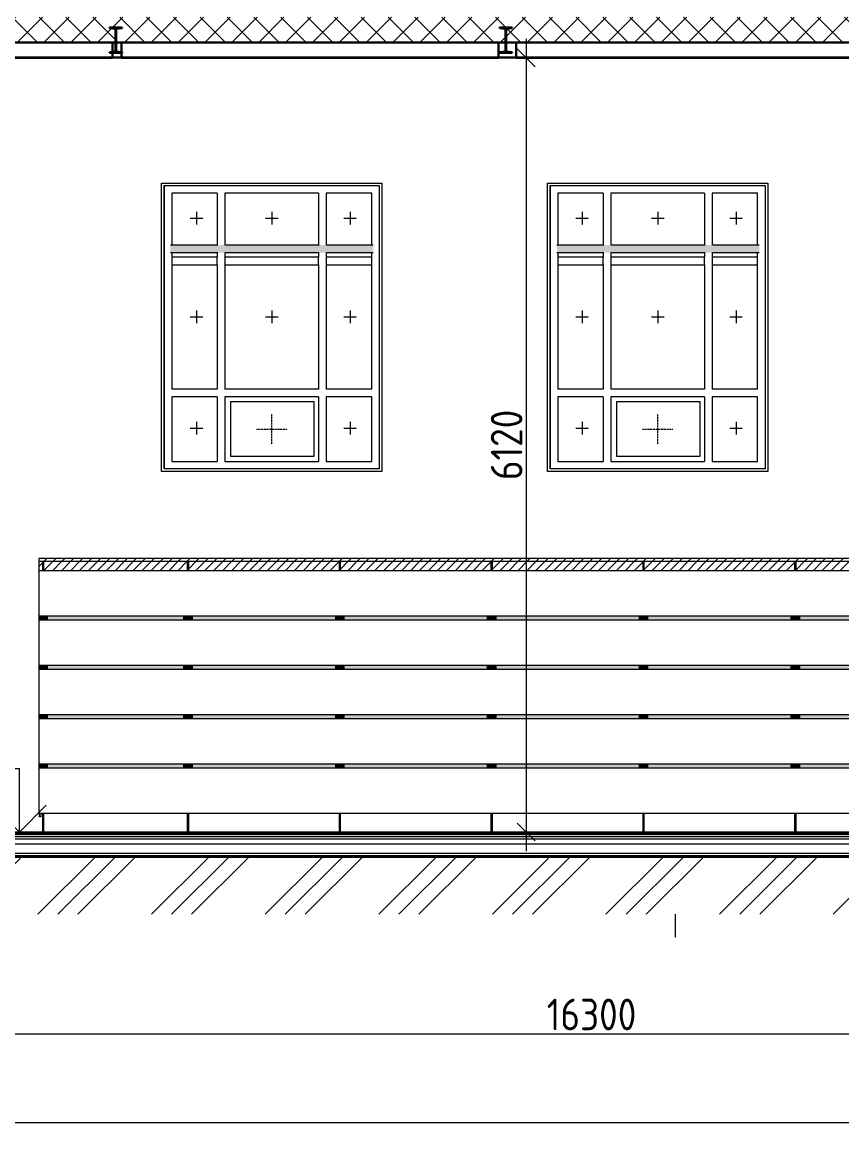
# Model space of a CAD drawing. Header units: millimetres. Extents: x -3929 to 624051, y 52832 to 514950.
# Drawn here: x 507628 to 514102, y 107399 to 116246 of the extents above; entities that cross this region are included whole.
import ezdxf

# ---------------------------------------------------------------- set-up
doc = ezdxf.new("R2010")
doc.units = ezdxf.units.MM
doc.linetypes.add('ADSK_Штриховая_ш2 п1', pattern=[3, 2, -1])
doc.linetypes.add('ADSK_Штриховая_ш3 п1_5', pattern=[4.5, 3, -1.5])
for name, color, linetype, lineweight in [('Аннотация', 7, 'Continuous', 18), ('Каркас', 7, 'Continuous', 18), ('Окна', 7, 'Continuous', 9), ('Окна открывание', 7, 'ADSK_Штриховая_ш2 п1', 9), ('Отметки', 7, 'Continuous', 9), ('Перекрытие', 7, 'Continuous', 18), ('Потолки', 7, 'Continuous', 9), ('Размеры', 7, 'Continuous', 9), ('Стены внутренние', 7, 'Continuous', 18), ('Стены наружные', 7, 'Continuous', 18), ('Узлы', 7, 'Continuous', 18), ('ШТРИХОВКА', 252, 'Continuous', 15)]:
    doc.layers.add(name, color=color, linetype=linetype, lineweight=lineweight)
doc.layers.add('Линии', color=7, linetype='Continuous', lineweight=9, true_color=0x00a600)
doc.styles.add('GOST Common_1', font='GOST_Common.ttf', dxfattribs={"width": 0.9, "height": 250})
doc.dimstyles.new('ADSK_Основной_2_5_мм', dxfattribs={"dimscale": 304.8, "dimtxt": 251.428749, "dimasz": 0.463911, "dimexe": 0.492126, "dimexo": 0.492126, "dimgap": 0.098425, "dimtad": 1, "dimrnd": 0.01, "dimdsep": 46, "dimtxsty": 'GOST Common_1', "dimblk1": 'OBLIQUE', "dimblk2": 'OBLIQUE', "dimsah": 1, "dimcen": 0.09, "dimdle": 0.492126, "dimazin": 2, "dimtfac": 1, "dimtdec": 4, "dimtix": 1, "dimtmove": 0, "dimatfit": 3, "dimfxl": 1, "dimtvp": 1, "dimtolj": 1, "dimtzin": 0, "dimlwd": 20, "dimlwe": 20, "dimarcsym": 2})
doc.dimstyles.new('ADSK_Основной_2_5_мм_Округление_до_10_мм', dxfattribs={"dimscale": 304.8, "dimtxt": 251.428749, "dimasz": 0.463911, "dimexe": 0.492126, "dimexo": 0.492126, "dimgap": 0.098425, "dimtad": 1, "dimdec": 0, "dimrnd": 10, "dimdsep": 46, "dimtxsty": 'GOST Common_1', "dimblk1": 'OBLIQUE', "dimblk2": 'OBLIQUE', "dimsah": 1, "dimcen": 0.09, "dimdle": 0.492126, "dimazin": 2, "dimtfac": 1, "dimtdec": 4, "dimtix": 1, "dimtmove": 0, "dimatfit": 3, "dimfxl": 1, "dimtvp": 1, "dimtolj": 1, "dimtzin": 0, "dimlwd": 20, "dimlwe": 20, "dimarcsym": 2})
pattern_1 = [(45, (492818, 121045.93), (-251.447, 251.447), []), (45, (492818, 121426.93), (-251.447, 251.447), [])]
pattern_2 = [(45, (492818.013, 121045.933), (-35.35534, 35.35534), [])]

# ---------------------------------------------------------------- blocks, each defined once
blk = doc.blocks.new('окно трехпол с фрамугой - 1700-2240_h___нов_ ок43_противопож-6940656-Разрез 2-2')
at = {"layer": 'Окна'}
for p, q in [((28067.5, 2210), (29767.5, 2210)), ((28067.5, 2210), (28067.5, -30)), ((28067.5, -30), (28067.5, 2210)), ((28067.5, 2210), (29767.5, 2210)), ((28127.5, 2150), (28127.5, 1740)), ((28487.5, 2150), (28127.5, 2150)), ((28487.5, 2150), (28487.5, 1740)), ((28547.5, 2150), (28547.5, 1740)), ((29287.5, 2150), (28547.5, 2150)), ((29287.5, 2150), (29287.5, 1740)), ((29707.5, 2150), (29347.5, 2150)), ((29347.5, 2150), (29347.5, 1740)), ((29707.5, 1740), (29707.5, 2150)), ((29767.5, 2210), (29767.5, -30)), ((29767.5, 2210), (29767.5, -30)), ((28127.5, 1680), (28127.5, 1642.9)), ((28487.5, 1680), (28487.5, 1642.9)), ((28547.5, 1680), (28547.5, 1642.9)), ((29287.5, 1680), (29287.5, 1642.9)), ((29347.5, 1680), (29347.5, 1642.9)), ((29707.5, 1642.9), (29707.5, 1680)), ((28127.5, 1582.9), (28127.5, 600)), ((28487.5, 1582.9), (28487.5, 600)), ((28547.5, 1582.9), (28547.5, 600)), ((29287.5, 1582.9), (29287.5, 600)), ((29347.5, 1582.9), (29347.5, 600)), ((29707.5, 600), (29707.5, 1582.9)), ((28487.5, 600), (28127.5, 600)), ((28127.5, 540), (28127.5, 30)), ((28487.5, 540), (28127.5, 540)), ((28487.5, 540), (28487.5, 30)), ((29287.5, 600), (28547.5, 600)), ((28547.5, 540), (28547.5, 30)), ((29287.5, 540), (28547.5, 540)), ((29287.5, 540), (29287.5, 30)), ((29707.5, 600), (29347.5, 600)), ((29347.5, 540), (29347.5, 30)), ((29707.5, 540), (29347.5, 540)), ((29707.5, 30), (29707.5, 540)), ((28127.5, 30), (28487.5, 30)), ((28547.5, 30), (29287.5, 30)), ((29347.5, 30), (29707.5, 30)), ((29767.5, -30), (28067.5, -30)), ((29767.5, -30), (28067.5, -30))]:
    blk.add_line(p, q, dxfattribs=at)
at = {"layer": 'Окна открывание'}
for p, q in [((28917.5, 165), (28917.5, 405)), ((28797.5, 285), (29037.5, 285))]:
    blk.add_line(p, q, dxfattribs=at)
blk = doc.blocks.new('окно трехпол с фрамугой - 1700-2240_h___нов_ ок43_противопож-6940654-Разрез 2-2')
at = {"layer": 'Окна'}
for p, q in [((25017.5, 2210), (26717.5, 2210)), ((25017.5, 2210), (25017.5, -30)), ((25017.5, -30), (25017.5, 2210)), ((25017.5, 2210), (26717.5, 2210)), ((25077.5, 2150), (25077.5, 1740)), ((25437.5, 2150), (25077.5, 2150)), ((25437.5, 2150), (25437.5, 1740)), ((25497.5, 2150), (25497.5, 1740)), ((26237.5, 2150), (25497.5, 2150)), ((26237.5, 2150), (26237.5, 1740)), ((26657.5, 2150), (26297.5, 2150)), ((26297.5, 2150), (26297.5, 1740)), ((26657.5, 1740), (26657.5, 2150)), ((26717.5, 2210), (26717.5, -30)), ((26717.5, 2210), (26717.5, -30)), ((25077.5, 1680), (25077.5, 1642.9)), ((25437.5, 1680), (25437.5, 1642.9)), ((25497.5, 1680), (25497.5, 1642.9)), ((26237.5, 1680), (26237.5, 1642.9)), ((26297.5, 1680), (26297.5, 1642.9)), ((26657.5, 1642.9), (26657.5, 1680)), ((25077.5, 1582.9), (25077.5, 600)), ((25437.5, 1582.9), (25437.5, 600)), ((25497.5, 1582.9), (25497.5, 600)), ((26237.5, 1582.9), (26237.5, 600)), ((26297.5, 1582.9), (26297.5, 600)), ((26657.5, 600), (26657.5, 1582.9)), ((25437.5, 600), (25077.5, 600)), ((25077.5, 540), (25077.5, 30)), ((25437.5, 540), (25077.5, 540)), ((25437.5, 540), (25437.5, 30)), ((26237.5, 600), (25497.5, 600)), ((25497.5, 540), (25497.5, 30)), ((26237.5, 540), (25497.5, 540)), ((26237.5, 540), (26237.5, 30)), ((26657.5, 600), (26297.5, 600)), ((26297.5, 540), (26297.5, 30)), ((26657.5, 540), (26297.5, 540)), ((26657.5, 30), (26657.5, 540)), ((25077.5, 30), (25437.5, 30)), ((25497.5, 30), (26237.5, 30)), ((26297.5, 30), (26657.5, 30)), ((26717.5, -30), (25017.5, -30)), ((26717.5, -30), (25017.5, -30))]:
    blk.add_line(p, q, dxfattribs=at)
at = {"layer": 'Окна открывание'}
for p, q in [((25867.5, 165), (25867.5, 405)), ((25747.5, 285), (25987.5, 285))]:
    blk.add_line(p, q, dxfattribs=at)
blk = doc.blocks.new('Окна 212 - Окна 210-4243120-Разрез 2-2')
at = {"layer": 'Окна'}
for p, q in [((28127.5, 1642.9), (28127.5, 1582.9)), ((28487.5, 1642.9), (28127.5, 1642.9)), ((28487.5, 1582.9), (28487.5, 1642.9)), ((28547.5, 1642.9), (28547.5, 1582.9)), ((29287.5, 1642.9), (28547.5, 1642.9)), ((29287.5, 1582.9), (29287.5, 1642.9)), ((29707.5, 1642.9), (29347.5, 1642.9)), ((29347.5, 1642.9), (29347.5, 1582.9)), ((29707.5, 1582.9), (29707.5, 1642.9)), ((28127.5, 1582.9), (28487.5, 1582.9)), ((28547.5, 1582.9), (29287.5, 1582.9)), ((29347.5, 1582.9), (29707.5, 1582.9))]:
    blk.add_line(p, q, dxfattribs=at)
blk = doc.blocks.new('Окна 213 - Окна 210-4243147-Разрез 2-2')
at = {"layer": 'Окна'}
for p, q in [((25077.5, 1642.9), (25077.5, 1582.9)), ((25437.5, 1642.9), (25077.5, 1642.9)), ((25437.5, 1582.9), (25437.5, 1642.9)), ((25497.5, 1642.9), (25497.5, 1582.9)), ((26237.5, 1642.9), (25497.5, 1642.9)), ((26237.5, 1582.9), (26237.5, 1642.9)), ((26657.5, 1642.9), (26297.5, 1642.9)), ((26297.5, 1642.9), (26297.5, 1582.9)), ((26657.5, 1582.9), (26657.5, 1642.9)), ((25077.5, 1582.9), (25437.5, 1582.9)), ((25497.5, 1582.9), (26237.5, 1582.9)), ((26297.5, 1582.9), (26657.5, 1582.9))]:
    blk.add_line(p, q, dxfattribs=at)
blk = doc.blocks.new('_Oblique')
at = {"color": 0, "linetype": 'ByBlock', "lineweight": -2}
blk.add_line((-0.5, -0.5), (0.5, 0.5), dxfattribs=at)
blk = doc.blocks.new('*D2798')
at = {"layer": 'Defpoints', "color": 0, "transparency": 16777216}
for p in [(503976.1, 108248.8), (503976.1, 108148.9), (520276.1, 108148.9)]:
    blk.add_point(p, dxfattribs=at)
at = {"layer": 'Размеры', "color": 0, "lineweight": 5, "transparency": 16777216}
for p, q in [((503976.1, 108298.9), (503976.1, 108398.8)), ((520276.1, 108298.9), (520276.1, 108398.8)), ((520426.1, 108248.8), (503826.1, 108248.8))]:
    blk.add_line(p, q, dxfattribs=at)
at = {"layer": 'Размеры', "color": 0, "lineweight": 5, "transparency": 16777216, "xscale": 141.4, "yscale": 141.4, "zscale": 141.4, "rotation": 180}
blk.add_blockref('_Oblique', (503976.1, 108248.8), dxfattribs=at)
at = {"layer": 'Размеры', "color": 0, "lineweight": 5, "transparency": 16777216, "xscale": 141.4, "yscale": 141.4, "zscale": 141.4}
blk.add_blockref('_Oblique', (520276.1, 108248.8), dxfattribs=at)
at = {"layer": 'Размеры', "color": 0, "lineweight": 5, "transparency": 16777216, "insert": (512126.1, 108403.8), "char_height": 250, "width": 889.802, "attachment_point": 5, "style": 'GOST Common_1'}
blk.add_mtext('\\A1;16300', dxfattribs=at)
blk = doc.blocks.new('*D2804')
at = {"layer": 'Defpoints', "color": 0, "transparency": 16777216}
for p in [(483726.1, 107648.8), (526776.1, 107648.8), (526776.1, 107548.8)]:
    blk.add_point(p, dxfattribs=at)
at = {"layer": 'Размеры', "color": 0, "lineweight": 5, "transparency": 16777216}
for p, q in [((483576.1, 107548.8), (526926.1, 107548.8)), ((483726.1, 107498.8), (483726.1, 107398.8)), ((526776.1, 107498.8), (526776.1, 107398.8))]:
    blk.add_line(p, q, dxfattribs=at)
at = {"layer": 'Размеры', "color": 0, "lineweight": 5, "transparency": 16777216, "xscale": 141.4, "yscale": 141.4, "zscale": 141.4, "rotation": 180}
blk.add_blockref('_Oblique', (483726.1, 107548.8), dxfattribs=at)
at = {"layer": 'Размеры', "color": 0, "lineweight": 5, "transparency": 16777216, "xscale": 141.4, "yscale": 141.4, "zscale": 141.4}
blk.add_blockref('_Oblique', (526776.1, 107548.8), dxfattribs=at)
at = {"layer": 'Размеры', "color": 0, "lineweight": 5, "transparency": 16777216, "insert": (505251.1, 107703.8), "char_height": 250, "width": 971.623, "attachment_point": 5, "style": 'GOST Common_1'}
blk.add_mtext('\\A1;43050', dxfattribs=at)
blk = doc.blocks.new('*D2805')
at = {"layer": 'Defpoints', "color": 0, "transparency": 16777216}
for p in [(511391, 115965.9), (504099.6, 109845.9), (511609.9, 109845.9)]:
    blk.add_point(p, dxfattribs=at)
at = {"layer": 'Размеры', "color": 0, "lineweight": 5, "transparency": 16777216}
for p, q in [((511609.9, 116115.9), (511609.9, 109695.9)), ((511541, 115965.9), (511759.9, 115965.9)), ((504249.6, 109845.9), (511759.9, 109845.9))]:
    blk.add_line(p, q, dxfattribs=at)
at = {"layer": 'Размеры', "color": 0, "lineweight": 5, "transparency": 16777216, "xscale": 141.4, "yscale": 141.4, "zscale": 141.4}
for p, rotation in [((511609.9, 115965.9), 90), ((511609.9, 109845.9), 270)]:
    blk.add_blockref('_Oblique', p, dxfattribs=dict(at, rotation=rotation))
at = {"layer": 'Размеры', "color": 0, "lineweight": 5, "transparency": 16777216, "insert": (511454.9, 112905.9), "char_height": 250, "width": 700.591, "attachment_point": 5, "rotation": 90, "style": 'GOST Common_1'}
blk.add_mtext('\\A1;6120', dxfattribs=at)
blk = doc.blocks.new('Высотные отметки - Стрелка вверх-12093-Разрез 2-2')
at = {"layer": 'Аннотация', "lineweight": 20}
for p, q in [((21738.9, 450), (20438.9, 450)), ((21738.9, -50), (21738.9, 450)), ((21738.9, -50), (21526.8, 162.1)), ((21738.9, -50), (21951, 162.1)), ((22038.9, -50), (21438.9, -50))]:
    blk.add_line(p, q, dxfattribs=at)

msp = doc.modelspace()

# ---------------------------------------------------------------- hatches: boundary and pattern name
at = {"layer": 'Каркас', "lineweight": 9}
h = msp.add_hatch(dxfattribs=at)
h.set_pattern_fill('FP_7', color=256, style=0, pattern_type=2)
h.set_pattern_definition(pattern_1)
h.paths.add_polyline_path([(508406.597, 116005.933), (508411.035, 116005.933), (508411.035, 116012.111), (508370.123, 116017.021), (508370.123, 116085.933), (508364.923, 116085.933), (508364.923, 116017.021), (508341.039, 116014.155), (508341.039, 116005.933)])
h = msp.add_hatch(dxfattribs=at)
h.set_pattern_fill('FP_7', color=256, style=0, pattern_type=2)
h.set_pattern_definition(pattern_1)
h.paths.add_polyline_path([(511397.523, 116005.933), (511497.523, 116005.933), (511497.523, 116011.333), (511450.123, 116017.021), (511450.123, 116085.933), (511444.923, 116085.933), (511444.923, 116017.021), (511397.523, 116011.333)])
at = {"layer": 'Узлы', "lineweight": 5, "true_color": 0xffffff}
for points in [[(510033.637, 114425.933), (510401.063, 114425.933), (510401.063, 114485.933), (508797.832, 114485.933), (508797.832, 114425.933), (510028.637, 114425.933)], [(513438.637, 114425.933), (513451.063, 114425.933), (513451.063, 114485.933), (511852.832, 114485.933), (511852.832, 114425.933), (513335.78, 114425.933)], [(507757.43, 111523.299), (507827.43, 111523.299), (507827.43, 111553.299), (507757.43, 111553.299)], [(508957.738, 111523.299), (508971.601, 111523.299), (508971.601, 111553.299), (508901.601, 111553.299), (508901.601, 111523.299)], [(510170.249, 111523.299), (510171.601, 111523.299), (510171.601, 111553.299), (510101.601, 111553.299), (510101.601, 111523.299)], [(511301.601, 111523.299), (511371.601, 111523.299), (511371.601, 111553.299), (511301.601, 111553.299)], [(512571.601, 111523.299), (512571.601, 111553.299), (512501.601, 111553.299), (512501.601, 111523.299)], [(513701.601, 111523.299), (513771.601, 111523.299), (513771.601, 111553.299), (513701.601, 111553.299)], [(507757.43, 111133.299), (507827.43, 111133.299), (507827.43, 111163.299), (507757.43, 111163.299)], [(508901.601, 111133.299), (508971.601, 111133.299), (508971.601, 111163.299), (508901.601, 111163.299)], [(510170.249, 111133.299), (510171.601, 111133.299), (510171.601, 111163.299), (510101.601, 111163.299), (510101.601, 111133.299)], [(511362.99, 111133.299), (511371.601, 111133.299), (511371.601, 111163.299), (511301.601, 111163.299), (511301.601, 111133.299)], [(512501.601, 111133.299), (512571.601, 111133.299), (512571.601, 111163.299), (512501.601, 111163.299)], [(513701.601, 111133.299), (513771.601, 111133.299), (513771.601, 111163.299), (513701.601, 111163.299)], [(507757.43, 110743.299), (507827.43, 110743.299), (507827.43, 110773.299), (507757.43, 110773.299)], [(508901.601, 110743.299), (508971.601, 110743.299), (508971.601, 110773.299), (508901.601, 110773.299)], [(510101.601, 110743.299), (510171.601, 110743.299), (510171.601, 110773.299), (510101.601, 110773.299), (510101.601, 110755.38)], [(511301.601, 110743.299), (511371.601, 110743.299), (511371.601, 110773.299), (511301.601, 110773.299)], [(512501.601, 110743.299), (512571.601, 110743.299), (512571.601, 110773.299), (512501.601, 110773.299)], [(513771.601, 110743.299), (513771.601, 110773.299), (513701.601, 110773.299), (513701.601, 110743.299)], [(507757.43, 110353.299), (507827.43, 110353.299), (507827.43, 110383.299), (507757.43, 110383.299)], [(508971.601, 110353.299), (508971.601, 110383.299), (508901.601, 110383.299), (508901.601, 110353.299)], [(510171.601, 110353.299), (510171.601, 110383.299), (510101.601, 110383.299), (510101.601, 110353.299)], [(511371.601, 110353.299), (511371.601, 110383.299), (511301.601, 110383.299), (511301.601, 110353.299)], [(512501.601, 110353.299), (512571.601, 110353.299), (512571.601, 110383.299), (512501.601, 110383.299)], [(513771.601, 110353.299), (513771.601, 110383.299), (513701.601, 110383.299), (513701.601, 110353.299)]]:
    msp.add_hatch(color=7, dxfattribs=at).paths.add_polyline_path(points)
at = {"layer": 'Узлы', "lineweight": 5}
h = msp.add_hatch(dxfattribs=at)
h.set_pattern_fill('FP_22', color=256, style=0, pattern_type=2)
h.set_pattern_definition([(45, (492818, 121045.93), (-449.013, 449.013), []), (45, (492976.76, 121045.93), (0, 898.026), []), (45, (492659.26, 121045.93), (0, 898.026), [])])
h.paths.add_polyline_path([(527266.021, 109033.383), (527476.991, 109033.383), (527476.991, 110738.798), (529189.533, 110738.798), (529189.533, 112185.933), (528811.986, 112185.933), (528811.055, 111395.933), (527091.534, 111395.933), (527091.534, 109445.933), (527266.021, 109445.933), (527266.021, 109129.339)])
h.paths.add_polyline_path([(526263.577, 109033.383), (526519.948, 109033.383), (526519.948, 109445.933), (526569.948, 109445.933), (526569.948, 109645.933), (501624.237, 109645.933), (501624.237, 109445.933), (501676.021, 109445.933), (501676.021, 109067.891), (501824.237, 109067.891), (501824.237, 109195.933), (526136.352, 109195.933), (526136.352, 109033.383)])
h.paths.add_polyline_path([(483742.211, 109445.933), (500791.42, 109445.933), (500959.037, 109619.138), (501014.037, 109445.933), (501105.563, 109445.933), (501104.424, 112453.93), (486192.457, 112453.93), (486192.457, 112545.933), (480649.257, 112545.933), (479504.862, 111935.933), (479144.603, 111935.933), (479144.603, 111909.517), (478566.301, 111909.517), (478566.301, 111373.253), (482866.301, 111373.253), (483034.92, 109445.933), (483054.095, 109445.933)])
h.paths.add_polyline_path([(499387.935, 112394.207), (499387.939, 112394.207), (499388.911, 112386.853)])
at = {"layer": 'Узлы', "lineweight": 5, "true_color": 0xc29f78}
h = msp.add_hatch(dxfattribs=at)
h.set_pattern_fill('FP_25', color=33, style=0, pattern_type=2)
h.set_pattern_definition(pattern_2)
h.paths.add_polyline_path([(526315.601, 111983.299), (526347.457, 111983.299), (526347.457, 112007.299), (507757.43, 112007.299), (507757.43, 111983.299), (526263.577, 111983.299)])
h = msp.add_hatch(dxfattribs=at)
h.set_pattern_fill('FP_25', color=33, style=0, pattern_type=2)
h.set_pattern_definition(pattern_2)
h.paths.add_polyline_path([(511272.532, 111913.299), (511330.601, 111913.299), (511330.601, 111983.299), (510142.601, 111983.299), (510142.601, 111913.299), (510831.619, 111913.299)])
h.paths.add_polyline_path([(513918.01, 111913.299), (514930.601, 111913.299), (514930.601, 111983.299), (513742.601, 111983.299), (513742.601, 111913.299)])
h.paths.add_polyline_path([(516563.489, 111913.299), (517330.601, 111913.299), (517330.601, 111983.299), (516142.601, 111983.299), (516142.601, 111913.299), (516343.032, 111913.299)])
h.paths.add_polyline_path([(526315.601, 111913.299), (526315.601, 111983.299), (525742.601, 111983.299), (525742.601, 111913.299), (526263.577, 111913.299)])
h.paths.add_polyline_path([(507757.43, 111913.299), (507786.43, 111913.299), (507786.43, 111983.299), (507757.43, 111983.299), (507757.43, 111925.933)])
h.paths.add_polyline_path([(525730.601, 111913.299), (525730.601, 111983.299), (524542.601, 111983.299), (524542.601, 111913.299), (525381.751, 111913.299)])
h.paths.add_polyline_path([(507798.43, 111913.299), (508930.601, 111913.299), (508930.601, 111983.299), (507798.43, 111983.299), (507798.43, 111925.933)])
h.paths.add_polyline_path([(517342.601, 111913.299), (518530.601, 111913.299), (518530.601, 111983.299), (517342.601, 111983.299), (517342.601, 111925.933)])
h.paths.add_polyline_path([(524530.601, 111913.299), (524530.601, 111983.299), (523342.601, 111983.299), (523342.601, 111913.299), (524499.924, 111913.299)])
h.paths.add_polyline_path([(513730.601, 111913.299), (513730.601, 111983.299), (512542.601, 111983.299), (512542.601, 111913.299), (513697.554, 111913.299)])
h.paths.add_polyline_path([(523330.601, 111913.299), (523330.601, 111983.299), (522142.601, 111983.299), (522142.601, 111913.299), (523177.185, 111913.299)])
h.paths.add_polyline_path([(508942.601, 111913.299), (510130.601, 111913.299), (510130.601, 111983.299), (508942.601, 111983.299), (508942.601, 111925.933)])
h.paths.add_polyline_path([(515240.75, 111913.299), (516130.601, 111913.299), (516130.601, 111983.299), (514942.601, 111983.299), (514942.601, 111913.299)])
h.paths.add_polyline_path([(518542.601, 111913.299), (519730.601, 111913.299), (519730.601, 111983.299), (518542.601, 111983.299), (518542.601, 111925.933)])
h.paths.add_polyline_path([(522130.601, 111913.299), (522130.601, 111983.299), (520942.601, 111983.299), (520942.601, 111913.299), (522074.902, 111913.299)])
h.paths.add_polyline_path([(520930.601, 111913.299), (520930.601, 111983.299), (519742.601, 111983.299), (519742.601, 111913.299), (520862.391, 111913.299)])
h.paths.add_polyline_path([(511342.601, 111913.299), (512530.601, 111913.299), (512530.601, 111983.299), (511342.601, 111983.299), (511342.601, 111925.933)])
h = msp.add_hatch(dxfattribs=at)
h.set_pattern_fill('FP_25', color=33, style=0, pattern_type=2)
h.set_pattern_definition(pattern_2)
h.paths.add_polyline_path([(507798.43, 111913.299), (507798.43, 111983.299), (507786.43, 111983.299), (507786.43, 111913.299)])
h = msp.add_hatch(dxfattribs=at)
h.set_pattern_fill('FP_25', color=33, style=0, pattern_type=2)
h.set_pattern_definition(pattern_2)
h.paths.add_polyline_path([(508942.601, 111913.299), (508942.601, 111983.299), (508930.601, 111983.299), (508930.601, 111913.299)])
h = msp.add_hatch(dxfattribs=at)
h.set_pattern_fill('FP_25', color=33, style=0, pattern_type=2)
h.set_pattern_definition(pattern_2)
h.paths.add_polyline_path([(510130.601, 111913.299), (510142.601, 111913.299), (510142.601, 111983.299), (510130.601, 111983.299), (510130.601, 111925.933)])
h = msp.add_hatch(dxfattribs=at)
h.set_pattern_fill('FP_25', color=33, style=0, pattern_type=2)
h.set_pattern_definition(pattern_2)
h.paths.add_polyline_path([(511342.601, 111913.299), (511342.601, 111983.299), (511330.601, 111983.299), (511330.601, 111913.299)])
h = msp.add_hatch(dxfattribs=at)
h.set_pattern_fill('FP_25', color=33, style=0, pattern_type=2)
h.set_pattern_definition(pattern_2)
h.paths.add_polyline_path([(512530.601, 111913.299), (512542.601, 111913.299), (512542.601, 111983.299), (512530.601, 111983.299), (512530.601, 111925.933)])
at = {"layer": 'Узлы', "lineweight": 5}
h = msp.add_hatch(color=256, dxfattribs=at)
h.paths.add_polyline_path([(526263.577, 111523.299), (526347.457, 111523.299), (526347.457, 111553.299), (525771.601, 111553.299), (525771.601, 111523.299), (525822.664, 111523.299)])
h.paths.add_polyline_path([(507827.43, 111523.299), (508901.601, 111523.299), (508901.601, 111553.299), (507827.43, 111553.299)])
h.paths.add_polyline_path([(525701.601, 111523.299), (525701.601, 111553.299), (524571.601, 111553.299), (524571.601, 111523.299), (525381.751, 111523.299)])
h.paths.add_polyline_path([(508971.601, 111523.299), (510101.601, 111523.299), (510101.601, 111553.299), (508971.601, 111553.299)])
h.paths.add_polyline_path([(524501.601, 111523.299), (524501.601, 111553.299), (523371.601, 111553.299), (523371.601, 111523.299), (524499.924, 111523.299)])
h.paths.add_polyline_path([(523301.601, 111523.299), (523301.601, 111553.299), (522171.601, 111553.299), (522171.601, 111523.299), (523177.185, 111523.299)])
h.paths.add_polyline_path([(510171.601, 111523.299), (511301.601, 111523.299), (511301.601, 111553.299), (510171.601, 111553.299)])
h.paths.add_polyline_path([(522101.601, 111523.299), (522101.601, 111553.299), (520971.601, 111553.299), (520972.62, 111523.299), (521854.446, 111523.299)])
h.paths.add_polyline_path([(511371.601, 111523.299), (512501.601, 111523.299), (512501.601, 111553.299), (511371.601, 111553.299)])
h.paths.add_polyline_path([(520901.601, 111523.299), (520901.601, 111553.299), (519771.601, 111553.299), (519771.601, 111523.299), (520752.163, 111523.299)])
h.paths.add_polyline_path([(512571.601, 111523.299), (513701.601, 111523.299), (513701.601, 111553.299), (512571.601, 111553.299)])
h.paths.add_polyline_path([(513771.601, 111523.299), (514901.601, 111523.299), (514901.601, 111553.299), (513771.601, 111553.299)])
h.paths.add_polyline_path([(514971.601, 111523.299), (516101.601, 111523.299), (516101.601, 111553.299), (514971.601, 111553.299)])
h.paths.add_polyline_path([(519701.601, 111523.299), (519701.601, 111553.299), (518571.601, 111553.299), (518571.601, 111523.299), (519649.881, 111523.299)])
h.paths.add_polyline_path([(516171.601, 111523.299), (517301.601, 111523.299), (517301.601, 111553.299), (516171.601, 111553.299)])
h.paths.add_polyline_path([(517371.601, 111523.299), (518501.601, 111523.299), (518501.601, 111553.299), (517371.601, 111553.299)])
h = msp.add_hatch(color=256, dxfattribs=at)
h.paths.add_polyline_path([(526263.577, 111133.299), (526347.457, 111133.299), (526347.457, 111163.299), (525771.601, 111163.299), (525771.601, 111133.299)])
h.paths.add_polyline_path([(507827.43, 111133.299), (508901.601, 111133.299), (508901.601, 111163.299), (507827.43, 111163.299)])
h.paths.add_polyline_path([(525701.601, 111133.299), (525701.601, 111163.299), (524571.601, 111163.299), (524571.601, 111133.299), (525381.751, 111133.299)])
h.paths.add_polyline_path([(524501.601, 111133.299), (524501.601, 111163.299), (523371.601, 111163.299), (523371.601, 111133.299), (524499.924, 111133.299)])
h.paths.add_polyline_path([(508971.601, 111133.299), (510101.601, 111133.299), (510101.601, 111163.299), (508971.601, 111163.299)])
h.paths.add_polyline_path([(523301.601, 111133.299), (523301.601, 111163.299), (522171.601, 111163.299), (522171.601, 111133.299), (522736.272, 111133.299)])
h.paths.add_polyline_path([(521854.446, 111133.299), (522101.601, 111133.299), (522101.601, 111163.299), (520971.601, 111163.299), (520972.62, 111133.299), (521825.547, 111133.299)])
h.paths.add_polyline_path([(510171.601, 111133.299), (511301.601, 111133.299), (511301.601, 111163.299), (510171.601, 111163.299)])
h.paths.add_polyline_path([(511371.601, 111133.299), (512501.601, 111133.299), (512501.601, 111163.299), (511371.601, 111163.299), (511371.601, 111135.878)])
h.paths.add_polyline_path([(520901.601, 111133.299), (520901.601, 111163.299), (519771.601, 111163.299), (519771.601, 111133.299), (520752.163, 111133.299)])
h.paths.add_polyline_path([(512571.601, 111133.299), (513701.601, 111133.299), (513701.601, 111163.299), (512571.601, 111163.299)])
h.paths.add_polyline_path([(513771.601, 111133.299), (514901.601, 111133.299), (514901.601, 111163.299), (513771.601, 111163.299)])
h.paths.add_polyline_path([(519701.601, 111133.299), (519701.601, 111163.299), (518571.601, 111163.299), (518571.601, 111133.299), (519649.881, 111133.299)])
h.paths.add_polyline_path([(514971.601, 111133.299), (516101.601, 111133.299), (516101.601, 111163.299), (514971.601, 111163.299)])
h.paths.add_polyline_path([(516171.601, 111133.299), (517301.601, 111133.299), (517301.601, 111163.299), (516171.601, 111163.299)])
h.paths.add_polyline_path([(518501.601, 111133.299), (518501.601, 111163.299), (517371.601, 111163.299), (517371.601, 111133.299), (518327.141, 111133.299)])
h = msp.add_hatch(color=256, dxfattribs=at)
h.paths.add_polyline_path([(526263.577, 110743.299), (526347.457, 110743.299), (526347.457, 110773.299), (525771.601, 110773.299), (525771.601, 110743.299)])
h.paths.add_polyline_path([(507855.456, 110743.299), (508901.601, 110743.299), (508901.601, 110773.299), (507827.43, 110773.299), (507827.43, 110743.299)])
h.paths.add_polyline_path([(525701.601, 110743.299), (525701.601, 110773.299), (524571.601, 110773.299), (524571.601, 110743.299), (525381.751, 110743.299)])
h.paths.add_polyline_path([(508971.601, 110743.299), (510101.601, 110743.299), (510101.601, 110773.299), (508971.601, 110773.299)])
h.paths.add_polyline_path([(524501.601, 110743.299), (524501.601, 110773.299), (523371.601, 110773.299), (523371.601, 110743.299), (524499.924, 110743.299)])
h.paths.add_polyline_path([(522736.272, 110743.299), (523301.601, 110743.299), (523301.601, 110773.299), (522171.601, 110773.299), (522171.601, 110743.299)])
h.paths.add_polyline_path([(510171.601, 110743.299), (511301.601, 110743.299), (511301.601, 110773.299), (510171.601, 110773.299)])
h.paths.add_polyline_path([(511371.601, 110743.299), (512501.601, 110743.299), (512501.601, 110773.299), (511371.601, 110773.299)])
h.paths.add_polyline_path([(522101.601, 110743.299), (522101.601, 110773.299), (520971.601, 110773.299), (520972.62, 110743.299), (521854.446, 110743.299)])
h.paths.add_polyline_path([(512571.601, 110743.299), (513701.601, 110743.299), (513701.601, 110773.299), (512571.601, 110773.299)])
h.paths.add_polyline_path([(520901.601, 110743.299), (520901.601, 110773.299), (519771.601, 110773.299), (519771.601, 110743.299), (520752.163, 110743.299)])
h.paths.add_polyline_path([(513771.601, 110743.299), (514901.601, 110743.299), (514901.601, 110773.299), (513771.601, 110773.299)])
h.paths.add_polyline_path([(519701.601, 110743.299), (519701.601, 110773.299), (518571.601, 110773.299), (518571.601, 110743.299), (519649.881, 110743.299)])
h.paths.add_polyline_path([(514971.601, 110743.299), (516101.601, 110743.299), (516101.601, 110773.299), (514971.601, 110773.299)])
h.paths.add_polyline_path([(516171.601, 110743.299), (517301.601, 110743.299), (517301.601, 110773.299), (516171.601, 110773.299)])
h.paths.add_polyline_path([(517371.601, 110743.299), (518501.601, 110743.299), (518501.601, 110773.299), (517371.601, 110773.299)])
h = msp.add_hatch(color=256, dxfattribs=at)
h.paths.add_polyline_path([(526263.577, 110353.299), (526347.457, 110353.299), (526347.457, 110383.299), (525771.601, 110383.299), (525771.601, 110353.299), (525822.664, 110353.299)])
h.paths.add_polyline_path([(507965.684, 110353.299), (508901.601, 110353.299), (508901.601, 110383.299), (507827.43, 110383.299), (507827.43, 110353.299)])
h.paths.add_polyline_path([(525701.601, 110353.299), (525701.601, 110383.299), (524571.601, 110383.299), (524571.601, 110353.299), (525381.751, 110353.299)])
h.paths.add_polyline_path([(508971.601, 110353.299), (510101.601, 110353.299), (510101.601, 110383.299), (508971.601, 110383.299)])
h.paths.add_polyline_path([(524501.601, 110353.299), (524501.601, 110383.299), (523371.601, 110383.299), (523371.601, 110353.299), (524499.924, 110353.299)])
h.paths.add_polyline_path([(510171.601, 110353.299), (511301.601, 110353.299), (511301.601, 110383.299), (510171.601, 110383.299)])
h.paths.add_polyline_path([(511371.601, 110353.299), (512501.601, 110353.299), (512501.601, 110383.299), (511371.601, 110383.299)])
h.paths.add_polyline_path([(523301.601, 110353.299), (523301.601, 110383.299), (522171.601, 110383.299), (522171.601, 110353.299), (522736.272, 110353.299)])
h.paths.add_polyline_path([(512571.601, 110353.299), (513701.601, 110353.299), (513701.601, 110383.299), (512571.601, 110383.299)])
h.paths.add_polyline_path([(522101.601, 110353.299), (522101.601, 110383.299), (520971.601, 110383.299), (520972.62, 110353.299), (521854.446, 110353.299)])
h.paths.add_polyline_path([(520901.601, 110353.299), (520901.601, 110383.299), (519771.601, 110383.299), (519771.601, 110353.299), (520752.163, 110353.299)])
h.paths.add_polyline_path([(513771.601, 110353.299), (514901.601, 110353.299), (514901.601, 110383.299), (513771.601, 110383.299)])
h.paths.add_polyline_path([(514971.601, 110353.299), (516101.601, 110353.299), (516101.601, 110383.299), (514971.601, 110383.299)])
h.paths.add_polyline_path([(519701.601, 110353.299), (519701.601, 110383.299), (518571.601, 110383.299), (518571.601, 110353.299), (519649.881, 110353.299)])
h.paths.add_polyline_path([(516171.601, 110353.299), (517301.601, 110353.299), (517301.601, 110383.299), (516171.601, 110383.299)])
h.paths.add_polyline_path([(517371.601, 110353.299), (518501.601, 110353.299), (518501.601, 110383.299), (517371.601, 110383.299)])
at = {"layer": 'Узлы', "lineweight": 5, "true_color": 0xc29f78}
h = msp.add_hatch(dxfattribs=at)
h.set_pattern_fill('FP_25', color=33, style=0, pattern_type=2)
h.set_pattern_definition(pattern_2)
h.paths.add_polyline_path([(507798.43, 109845.933), (507798.43, 109993.299), (507786.43, 109992.688), (507786.43, 109845.933)])
h = msp.add_hatch(dxfattribs=at)
h.set_pattern_fill('FP_25', color=33, style=0, pattern_type=2)
h.set_pattern_definition(pattern_2)
h.paths.add_polyline_path([(508942.601, 109845.933), (508942.601, 109993.299), (508930.601, 109993.299), (508930.601, 109845.933)])
h = msp.add_hatch(dxfattribs=at)
h.set_pattern_fill('FP_25', color=33, style=0, pattern_type=2)
h.set_pattern_definition(pattern_2)
h.paths.add_polyline_path([(510142.601, 109845.933), (510142.601, 109993.299), (510130.601, 109993.299), (510130.601, 109845.933)])
h = msp.add_hatch(dxfattribs=at)
h.set_pattern_fill('FP_25', color=33, style=0, pattern_type=2)
h.set_pattern_definition(pattern_2)
h.paths.add_polyline_path([(511342.601, 109845.933), (511342.601, 109993.299), (511330.601, 109993.299), (511330.601, 109845.933)])
h = msp.add_hatch(dxfattribs=at)
h.set_pattern_fill('FP_25', color=33, style=0, pattern_type=2)
h.set_pattern_definition(pattern_2)
h.paths.add_polyline_path([(512530.601, 109845.933), (512542.601, 109845.933), (512542.601, 109993.299), (512530.601, 109992.688)])
h = msp.add_hatch(dxfattribs=at)
h.set_pattern_fill('FP_25', color=33, style=0, pattern_type=2)
h.set_pattern_definition(pattern_2)
h.paths.add_polyline_path([(513742.601, 109845.933), (513742.601, 109993.299), (513730.601, 109993.299), (513730.601, 109845.933)])
at = {"layer": 'ШТРИХОВКА'}
h = msp.add_hatch(dxfattribs=at)
h.set_pattern_fill('FP_15', color=252, style=0, pattern_type=2)
h.set_pattern_definition([(45, (492818.01, 121045.93), (-106.066, 106.066), []), (135, (492818.01, 121045.93), (-106.066, -106.066), [])])
h.paths.add_polyline_path([(513477.097, 116085.933), (526419.991, 116085.933), (526419.991, 116285.933), (501615.563, 116285.933), (501615.563, 116085.933), (513366.869, 116085.933)])
h = msp.add_hatch(dxfattribs=at)
h.set_pattern_fill('FP_16', color=252, style=0, pattern_type=2)
h.set_pattern_definition([(0, (492818.01, 121045.93), (0, 124.95), []), (315, (492818.01, 121045.93), (124.95, 0), [176.706, -176.706]), (45, (492818.01, 121045.93), (124.95, 0), [176.706, -176.706])])
h.paths.add_polyline_path([(526373.805, 109807.933), (526454.135, 109807.933), (526454.135, 109831.933), (504099.564, 109831.933), (504099.564, 109807.933), (526275.773, 109807.933)])

# ---------------------------------------------------------------- linework, layer by layer
at = {"layer": 'Каркас', "lineweight": 30}
for p, q in [((508417.523, 116205.933), (508317.523, 116205.933)), ((508317.523, 116205.933), (508317.523, 116200.533)), ((508317.523, 116200.533), (508364.923, 116194.845)), ((508364.923, 116194.845), (508364.923, 116017.021)), ((508370.123, 116194.845), (508417.523, 116200.533)), ((508370.123, 116017.021), (508370.123, 116194.845)), ((508417.523, 116200.533), (508417.523, 116205.933)), ((511497.523, 116205.933), (511397.523, 116205.933)), ((511397.523, 116205.933), (511397.523, 116200.533)), ((511397.523, 116200.533), (511444.923, 116194.845)), ((511444.923, 116194.845), (511444.923, 116017.021)), ((511450.123, 116194.845), (511497.523, 116200.533)), ((511450.123, 116017.021), (511450.123, 116194.845)), ((511497.523, 116200.533), (511497.523, 116205.933)), ((508341.039, 116085.933), (505361.039, 116085.933)), ((508341.039, 115965.933), (508341.039, 116085.933)), ((511391.035, 116085.933), (508411.035, 116085.933)), ((508411.035, 116085.933), (508411.035, 115965.933)), ((511391.035, 115965.933), (511391.035, 116085.933)), ((514511.035, 116085.933), (511531.035, 116085.933)), ((511531.035, 116085.933), (511531.035, 115965.933)), ((508364.923, 116017.021), (508317.523, 116011.333)), ((508317.523, 116011.333), (508317.523, 116005.933)), ((508317.523, 116005.933), (508417.523, 116005.933)), ((508417.523, 116011.333), (508370.123, 116017.021)), ((508417.523, 116005.933), (508417.523, 116011.333)), ((511444.923, 116017.021), (511397.523, 116011.333)), ((511397.523, 116011.333), (511397.523, 116005.933)), ((511397.523, 116005.933), (511497.523, 116005.933)), ((511497.523, 116011.333), (511450.123, 116017.021)), ((511497.523, 116005.933), (511497.523, 116011.333)), ((505361.039, 115965.933), (508341.039, 115965.933)), ((508411.035, 115965.933), (511391.035, 115965.933)), ((511531.035, 115965.933), (514511.035, 115965.933))]:
    msp.add_line(p, q, dxfattribs=at)
at = {"layer": 'Линии', "color": 7, "linetype": 'ADSK_Штриховая_ш3 п1_5', "lineweight": 5}
for p, q in [((509002.832, 114749.593), (509002.832, 114649.593)), ((509598.637, 114749.593), (509598.637, 114649.593)), ((510218.637, 114749.593), (510218.637, 114649.593)), ((512052.832, 114749.593), (512052.832, 114649.593)), ((512648.637, 114749.593), (512648.637, 114649.593)), ((513268.637, 114749.593), (513268.637, 114649.593)), ((508952.832, 114699.593), (509052.832, 114699.593)), ((509548.637, 114699.593), (509648.637, 114699.593)), ((510168.637, 114699.593), (510268.637, 114699.593)), ((512002.832, 114699.593), (512102.832, 114699.593)), ((512598.637, 114699.593), (512698.637, 114699.593)), ((513218.637, 114699.593), (513318.637, 114699.593)), ((509002.832, 113969.593), (509002.832, 113869.593)), ((509598.637, 113969.593), (509598.637, 113869.593)), ((510218.637, 113969.593), (510218.637, 113869.593)), ((512052.832, 113969.593), (512052.832, 113869.593)), ((512648.637, 113969.593), (512648.637, 113869.593)), ((513268.637, 113969.593), (513268.637, 113869.593)), ((508952.832, 113919.593), (509052.832, 113919.593)), ((509548.637, 113919.593), (509648.637, 113919.593)), ((510168.637, 113919.593), (510268.637, 113919.593)), ((512002.832, 113919.593), (512102.832, 113919.593)), ((512598.637, 113919.593), (512698.637, 113919.593)), ((513218.637, 113919.593), (513318.637, 113919.593)), ((509002.832, 113089.593), (509002.832, 112989.593)), ((510218.637, 113089.593), (510218.637, 112989.593)), ((512052.832, 113089.593), (512052.832, 112989.593)), ((513268.637, 113089.593), (513268.637, 112989.593)), ((508952.832, 113039.593), (509052.832, 113039.593)), ((510168.637, 113039.593), (510268.637, 113039.593)), ((512002.832, 113039.593), (512102.832, 113039.593)), ((513218.637, 113039.593), (513318.637, 113039.593))]:
    msp.add_line(p, q, dxfattribs=at)
at = {"layer": 'Линии', "color": 7}
for p, q in [((509173.637, 114485.933), (508797.832, 114485.933)), ((509973.637, 114485.933), (509233.637, 114485.933)), ((510401.063, 114485.933), (510033.637, 114485.933)), ((512223.637, 114485.933), (511852.832, 114485.933)), ((513023.637, 114485.933), (512283.637, 114485.933)), ((513451.063, 114485.933), (513083.637, 114485.933)), ((508797.832, 114425.933), (509173.637, 114425.933)), ((509233.637, 114425.933), (509971.976, 114425.933)), ((510033.637, 114425.933), (510401.063, 114425.933)), ((511852.832, 114425.933), (512223.637, 114425.933)), ((512283.637, 114425.933), (513021.976, 114425.933)), ((513083.637, 114425.933), (513451.063, 114425.933)), ((509933.637, 113245.933), (509273.637, 113245.933)), ((509273.637, 113245.933), (509273.637, 112815.933)), ((509933.637, 112815.933), (509933.637, 113245.933)), ((512983.637, 113245.933), (512323.637, 113245.933)), ((512323.637, 113245.933), (512323.637, 112815.933)), ((512983.637, 112815.933), (512983.637, 113245.933)), ((509273.637, 112815.933), (509933.637, 112815.933)), ((512323.637, 112815.933), (512983.637, 112815.933)), ((526347.457, 112007.299), (507757.43, 112007.299)), ((507757.43, 112007.299), (507757.43, 111983.299)), ((507786.43, 111983.299), (507757.43, 111983.299)), ((507757.43, 111983.299), (507757.43, 111913.299)), ((507798.43, 111983.299), (507786.43, 111983.299)), ((507786.43, 111983.299), (507786.43, 111913.299)), ((508930.601, 111983.299), (507798.43, 111983.299)), ((507798.43, 111913.299), (507798.43, 111983.299)), ((508942.601, 111983.299), (508930.601, 111983.299)), ((508930.601, 111983.299), (508930.601, 111913.299)), ((510130.601, 111983.299), (508942.601, 111983.299)), ((508942.601, 111913.299), (508942.601, 111983.299)), ((510142.601, 111983.299), (510130.601, 111983.299)), ((510130.601, 111983.299), (510130.601, 111913.299)), ((511330.601, 111983.299), (510142.601, 111983.299)), ((510142.601, 111913.299), (510142.601, 111983.299)), ((511342.601, 111983.299), (511330.601, 111983.299)), ((511330.601, 111983.299), (511330.601, 111913.299)), ((512530.601, 111983.299), (511342.601, 111983.299)), ((511342.601, 111913.299), (511342.601, 111983.299)), ((512542.601, 111983.299), (512530.601, 111983.299)), ((512530.601, 111983.299), (512530.601, 111913.299)), ((513730.601, 111983.299), (512542.601, 111983.299)), ((512542.601, 111913.299), (512542.601, 111983.299)), ((513742.601, 111983.299), (513730.601, 111983.299)), ((513730.601, 111983.299), (513730.601, 111913.299)), ((514930.601, 111983.299), (513742.601, 111983.299)), ((513742.601, 111913.299), (513742.601, 111983.299)), ((507757.43, 111913.299), (507786.43, 111913.299)), ((507786.43, 111913.299), (507798.43, 111913.299)), ((507798.43, 111913.299), (508930.601, 111913.299)), ((508930.601, 111913.299), (508942.601, 111913.299)), ((508942.601, 111913.299), (510130.601, 111913.299)), ((510130.601, 111913.299), (510142.601, 111913.299)), ((510142.601, 111913.299), (511330.601, 111913.299)), ((511330.601, 111913.299), (511342.601, 111913.299)), ((511342.601, 111913.299), (512530.601, 111913.299)), ((512530.601, 111913.299), (512542.601, 111913.299)), ((512542.601, 111913.299), (513730.601, 111913.299)), ((513730.601, 111913.299), (513742.601, 111913.299)), ((513742.601, 111913.299), (514930.601, 111913.299)), ((507827.43, 111553.299), (507757.43, 111553.299)), ((507757.43, 111553.299), (507757.43, 111523.299)), ((507757.43, 111523.299), (507827.43, 111523.299)), ((508901.601, 111553.299), (507827.43, 111553.299)), ((507827.43, 111523.299), (507827.43, 111553.299)), ((507827.43, 111523.299), (508901.601, 111523.299)), ((508971.601, 111553.299), (508901.601, 111553.299)), ((508901.601, 111553.299), (508901.601, 111523.299)), ((508901.601, 111523.299), (508971.601, 111523.299)), ((510101.601, 111553.299), (508971.601, 111553.299)), ((508971.601, 111523.299), (508971.601, 111553.299)), ((508971.601, 111523.299), (510101.601, 111523.299)), ((510171.601, 111553.299), (510101.601, 111553.299)), ((510101.601, 111553.299), (510101.601, 111523.299)), ((510101.601, 111523.299), (510171.601, 111523.299)), ((511301.601, 111553.299), (510171.601, 111553.299)), ((510171.601, 111523.299), (510171.601, 111553.299)), ((510171.601, 111523.299), (511301.601, 111523.299)), ((511371.601, 111553.299), (511301.601, 111553.299)), ((511301.601, 111553.299), (511301.601, 111523.299)), ((511301.601, 111523.299), (511371.601, 111523.299)), ((512501.601, 111553.299), (511371.601, 111553.299)), ((511371.601, 111523.299), (511371.601, 111553.299)), ((511371.601, 111523.299), (512501.601, 111523.299)), ((512571.601, 111553.299), (512501.601, 111553.299)), ((512501.601, 111553.299), (512501.601, 111523.299)), ((512501.601, 111523.299), (512571.601, 111523.299)), ((513701.601, 111553.299), (512571.601, 111553.299)), ((512571.601, 111523.299), (512571.601, 111553.299)), ((512571.601, 111523.299), (513701.601, 111523.299)), ((513771.601, 111553.299), (513701.601, 111553.299)), ((513701.601, 111553.299), (513701.601, 111523.299)), ((513701.601, 111523.299), (513771.601, 111523.299)), ((514901.601, 111553.299), (513771.601, 111553.299)), ((513771.601, 111523.299), (513771.601, 111553.299)), ((513771.601, 111523.299), (514901.601, 111523.299)), ((507827.43, 111163.299), (507757.43, 111163.299)), ((507757.43, 111163.299), (507757.43, 111133.299)), ((507757.43, 111133.299), (507827.43, 111133.299)), ((508901.601, 111163.299), (507827.43, 111163.299)), ((507827.43, 111133.299), (507827.43, 111163.299)), ((507827.43, 111133.299), (508901.601, 111133.299)), ((508971.601, 111163.299), (508901.601, 111163.299)), ((508901.601, 111163.299), (508901.601, 111133.299)), ((508901.601, 111133.299), (508971.601, 111133.299)), ((510101.601, 111163.299), (508971.601, 111163.299)), ((508971.601, 111133.299), (508971.601, 111163.299)), ((508971.601, 111133.299), (510101.601, 111133.299)), ((510171.601, 111163.299), (510101.601, 111163.299)), ((510101.601, 111163.299), (510101.601, 111133.299)), ((510101.601, 111133.299), (510171.601, 111133.299)), ((511301.601, 111163.299), (510171.601, 111163.299)), ((510171.601, 111133.299), (510171.601, 111163.299)), ((510171.601, 111133.299), (511301.601, 111133.299)), ((511371.601, 111163.299), (511301.601, 111163.299)), ((511301.601, 111163.299), (511301.601, 111133.299)), ((511301.601, 111133.299), (511371.601, 111133.299)), ((512501.601, 111163.299), (511371.601, 111163.299)), ((511371.601, 111133.299), (511371.601, 111163.299)), ((511371.601, 111133.299), (512501.601, 111133.299)), ((512571.601, 111163.299), (512501.601, 111163.299)), ((512501.601, 111163.299), (512501.601, 111133.299)), ((512501.601, 111133.299), (512571.601, 111133.299)), ((513701.601, 111163.299), (512571.601, 111163.299)), ((512571.601, 111133.299), (512571.601, 111163.299)), ((512571.601, 111133.299), (513701.601, 111133.299)), ((513771.601, 111163.299), (513701.601, 111163.299)), ((513701.601, 111163.299), (513701.601, 111133.299)), ((513701.601, 111133.299), (513771.601, 111133.299)), ((514901.601, 111163.299), (513771.601, 111163.299)), ((513771.601, 111133.299), (513771.601, 111163.299)), ((513771.601, 111133.299), (514901.601, 111133.299)), ((507827.43, 110773.299), (507757.43, 110773.299)), ((507757.43, 110773.299), (507757.43, 110743.299)), ((508901.601, 110773.299), (507827.43, 110773.299)), ((507827.43, 110743.299), (507827.43, 110773.299)), ((508971.601, 110773.299), (508901.601, 110773.299)), ((508901.601, 110773.299), (508901.601, 110743.299)), ((510101.601, 110773.299), (508971.601, 110773.299)), ((508971.601, 110743.299), (508971.601, 110773.299)), ((510171.601, 110773.299), (510101.601, 110773.299)), ((510101.601, 110773.299), (510101.601, 110743.299)), ((511301.601, 110773.299), (510171.601, 110773.299)), ((510171.601, 110743.299), (510171.601, 110773.299)), ((511371.601, 110773.299), (511301.601, 110773.299)), ((511301.601, 110773.299), (511301.601, 110743.299)), ((512501.601, 110773.299), (511371.601, 110773.299)), ((511371.601, 110743.299), (511371.601, 110773.299)), ((512571.601, 110773.299), (512501.601, 110773.299)), ((512501.601, 110773.299), (512501.601, 110743.299)), ((513701.601, 110773.299), (512571.601, 110773.299)), ((512571.601, 110743.299), (512571.601, 110773.299)), ((513771.601, 110773.299), (513701.601, 110773.299)), ((513701.601, 110773.299), (513701.601, 110743.299)), ((514901.601, 110773.299), (513771.601, 110773.299)), ((513771.601, 110743.299), (513771.601, 110773.299)), ((507757.43, 110743.299), (507827.43, 110743.299)), ((507827.43, 110743.299), (508901.601, 110743.299)), ((508901.601, 110743.299), (508971.601, 110743.299)), ((508971.601, 110743.299), (510101.601, 110743.299)), ((510101.601, 110743.299), (510171.601, 110743.299)), ((510171.601, 110743.299), (511301.601, 110743.299)), ((511301.601, 110743.299), (511371.601, 110743.299)), ((511371.601, 110743.299), (512501.601, 110743.299)), ((512501.601, 110743.299), (512571.601, 110743.299)), ((512571.601, 110743.299), (513701.601, 110743.299)), ((513701.601, 110743.299), (513771.601, 110743.299)), ((513771.601, 110743.299), (514901.601, 110743.299)), ((507827.43, 110383.299), (507757.43, 110383.299)), ((507757.43, 110383.299), (507757.43, 110353.299)), ((507757.43, 110353.299), (507827.43, 110353.299)), ((508901.601, 110383.299), (507827.43, 110383.299)), ((507827.43, 110353.299), (507827.43, 110383.299)), ((507827.43, 110353.299), (508901.601, 110353.299)), ((508971.601, 110383.299), (508901.601, 110383.299)), ((508901.601, 110383.299), (508901.601, 110353.299)), ((508901.601, 110353.299), (508971.601, 110353.299)), ((510101.601, 110383.299), (508971.601, 110383.299)), ((508971.601, 110353.299), (508971.601, 110383.299)), ((508971.601, 110353.299), (510101.601, 110353.299)), ((510171.601, 110383.299), (510101.601, 110383.299)), ((510101.601, 110383.299), (510101.601, 110353.299)), ((510101.601, 110353.299), (510171.601, 110353.299)), ((511301.601, 110383.299), (510171.601, 110383.299)), ((510171.601, 110353.299), (510171.601, 110383.299)), ((510171.601, 110353.299), (511301.601, 110353.299)), ((511371.601, 110383.299), (511301.601, 110383.299)), ((511301.601, 110383.299), (511301.601, 110353.299)), ((511301.601, 110353.299), (511371.601, 110353.299)), ((512501.601, 110383.299), (511371.601, 110383.299)), ((511371.601, 110353.299), (511371.601, 110383.299)), ((511371.601, 110353.299), (512501.601, 110353.299)), ((512571.601, 110383.299), (512501.601, 110383.299)), ((512501.601, 110383.299), (512501.601, 110353.299)), ((512501.601, 110353.299), (512571.601, 110353.299)), ((513701.601, 110383.299), (512571.601, 110383.299)), ((512571.601, 110353.299), (512571.601, 110383.299)), ((512571.601, 110353.299), (513701.601, 110353.299)), ((513771.601, 110383.299), (513701.601, 110383.299)), ((513701.601, 110383.299), (513701.601, 110353.299)), ((513701.601, 110353.299), (513771.601, 110353.299)), ((514901.601, 110383.299), (513771.601, 110383.299)), ((513771.601, 110353.299), (513771.601, 110383.299)), ((513771.601, 110353.299), (514901.601, 110353.299)), ((507798.43, 109993.299), (507786.43, 109993.299)), ((507786.43, 109993.299), (507786.43, 109845.933)), ((507798.43, 109845.933), (507798.43, 109993.299)), ((508942.601, 109993.299), (508930.601, 109993.299)), ((508930.601, 109993.299), (508930.601, 109845.933)), ((508942.601, 109845.933), (508942.601, 109993.299)), ((510142.601, 109993.299), (510130.601, 109993.299)), ((510130.601, 109993.299), (510130.601, 109845.933)), ((510142.601, 109845.933), (510142.601, 109993.299)), ((511342.601, 109993.299), (511330.601, 109993.299)), ((511330.601, 109993.299), (511330.601, 109845.933)), ((511342.601, 109845.933), (511342.601, 109993.299)), ((512542.601, 109993.299), (512530.601, 109993.299)), ((512530.601, 109993.299), (512530.601, 109845.933)), ((512542.601, 109845.933), (512542.601, 109993.299)), ((513742.601, 109993.299), (513730.601, 109993.299)), ((513730.601, 109993.299), (513730.601, 109845.933)), ((513742.601, 109845.933), (513742.601, 109993.299)), ((507786.43, 109845.933), (507798.43, 109845.933)), ((508930.601, 109845.933), (508942.601, 109845.933)), ((510130.601, 109845.933), (510142.601, 109845.933)), ((511330.601, 109845.933), (511342.601, 109845.933)), ((512530.601, 109845.933), (512542.601, 109845.933)), ((513730.601, 109845.933), (513742.601, 109845.933)), ((526569.948, 109645.933), (501624.237, 109645.933))]:
    msp.add_line(p, q, dxfattribs=at)
at = {"layer": 'Перекрытие', "lineweight": 30}
for p, q in [((501615.563, 116085.933), (526419.991, 116085.933)), ((526454.135, 109831.933), (504099.564, 109831.933)), ((503947.064, 109655.933), (526454.135, 109655.933))]:
    msp.add_line(p, q, dxfattribs=at)
at = {"layer": 'Перекрытие'}
for p, q in [((526454.135, 109807.933), (504099.564, 109807.933)), ((526454.135, 109788.933), (504099.564, 109788.933)), ((526454.135, 109748.933), (504099.564, 109748.933)), ((526454.135, 109675.933), (503947.064, 109675.933))]:
    msp.add_line(p, q, dxfattribs=at)
at = {"layer": 'Перекрытие', "lineweight": 9}
for p, q in [((507786.43, 109845.933), (505171.564, 109845.933)), ((508930.601, 109845.933), (507798.43, 109845.933)), ((510130.601, 109845.933), (508942.601, 109845.933)), ((511330.601, 109845.933), (510142.601, 109845.933)), ((512530.601, 109845.933), (511342.601, 109845.933)), ((513730.601, 109845.933), (512542.601, 109845.933)), ((514930.601, 109845.933), (513742.601, 109845.933))]:
    msp.add_line(p, q, dxfattribs=at)
at = {"layer": 'Потолки'}
for p, q in [((526382.134, 115970.933), (504131.564, 115970.933)), ((504131.564, 115965.933), (526382.134, 115965.933))]:
    msp.add_line(p, q, dxfattribs=at)
at = {"layer": 'Стены внутренние'}
for p, q in [((507757.43, 111913.299), (507757.43, 111553.299)), ((507757.43, 111523.299), (507757.43, 111163.299)), ((507757.43, 111133.299), (507757.43, 110773.299)), ((507757.43, 110743.299), (507757.43, 110383.299)), ((507757.43, 110353.299), (507757.43, 109995.933)), ((507757.43, 109995.933), (526368.287, 109995.933)), ((507762.43, 109965.933), (507762.43, 109995.933)), ((507774.43, 109995.933), (507774.43, 109965.933)), ((507774.43, 109965.933), (507762.43, 109965.933)), ((512788.637, 109014.872), (512788.637, 109195.933))]:
    msp.add_line(p, q, dxfattribs=at)
at = {"layer": 'Стены наружные'}
for p, q in [((508728.637, 112695.933), (508728.637, 114975.933)), ((508728.637, 114975.933), (510468.637, 114975.933)), ((510468.637, 114975.933), (510468.637, 112695.933)), ((511778.637, 112695.933), (511778.637, 114975.933)), ((511778.637, 114975.933), (513518.637, 114975.933)), ((513518.637, 114975.933), (513518.637, 112695.933)), ((510468.637, 112695.933), (508728.637, 112695.933)), ((513518.637, 112695.933), (511778.637, 112695.933))]:
    msp.add_line(p, q, dxfattribs=at)

# ---------------------------------------------------------------- block references
at = {"layer": 'Окна'}
for name in ['окно трехпол с фрамугой - 1700-2240_h___нов_ ок43_противопож-6940654-Разрез 2-2', 'окно трехпол с фрамугой - 1700-2240_h___нов_ ок43_противопож-6940656-Разрез 2-2', 'Окна 213 - Окна 210-4243147-Разрез 2-2', 'Окна 212 - Окна 210-4243120-Разрез 2-2']:
    msp.add_blockref(name, (483731.112, 112745.933), dxfattribs=at)
at = {"layer": 'Отметки', "lineweight": 20}
msp.add_blockref('Высотные отметки - Стрелка вверх-12093-Разрез 2-2', (485865.42, 109895.933), dxfattribs=at)

# ---------------------------------------------------------------- dimensions: what is measured, and where the dimension line sits
at = {"layer": 'Размеры', "lineweight": 5}
dim = msp.add_linear_dim(base=(511609.877, 109845.933), p1=(511391.035, 115965.933), p2=(504099.564, 109845.933), angle=90, dimstyle='ADSK_Основной_2_5_мм', override={"dimpost": '<>', "dimfxl": 9519.451197, "dimlwd": 5, "dimlwe": 5}, dxfattribs=at)
dim.commit()
dim.dimension.update_dxf_attribs({"geometry": '*D2805', "text_midpoint": (511454.877, 112905.933)})
for base, p1, p2, override, picture, middle in [((503976.112, 108248.841), (520276.112, 108148.856), (503976.112, 108148.856), {"dimpost": '<>', "dimfxl": 16300, "dimlwd": 5, "dimlwe": 5}, '*D2798', (512126.112, 108403.841)), ((526776.112, 107548.841), (483726.112, 107648.826), (526776.112, 107648.826), {"dimpost": '<>', "dimfxl": 43050, "dimlwd": 5, "dimlwe": 5}, '*D2804', (505251.112, 107703.841))]:
    dim = msp.add_linear_dim(base=base, p1=p1, p2=p2, dimstyle='ADSK_Основной_2_5_мм_Округление_до_10_мм', override=override, dxfattribs=at)
    dim.commit()
    dim.dimension.update_dxf_attribs({"geometry": picture, "text_midpoint": middle})

doc.saveas('drawing.dxf')
